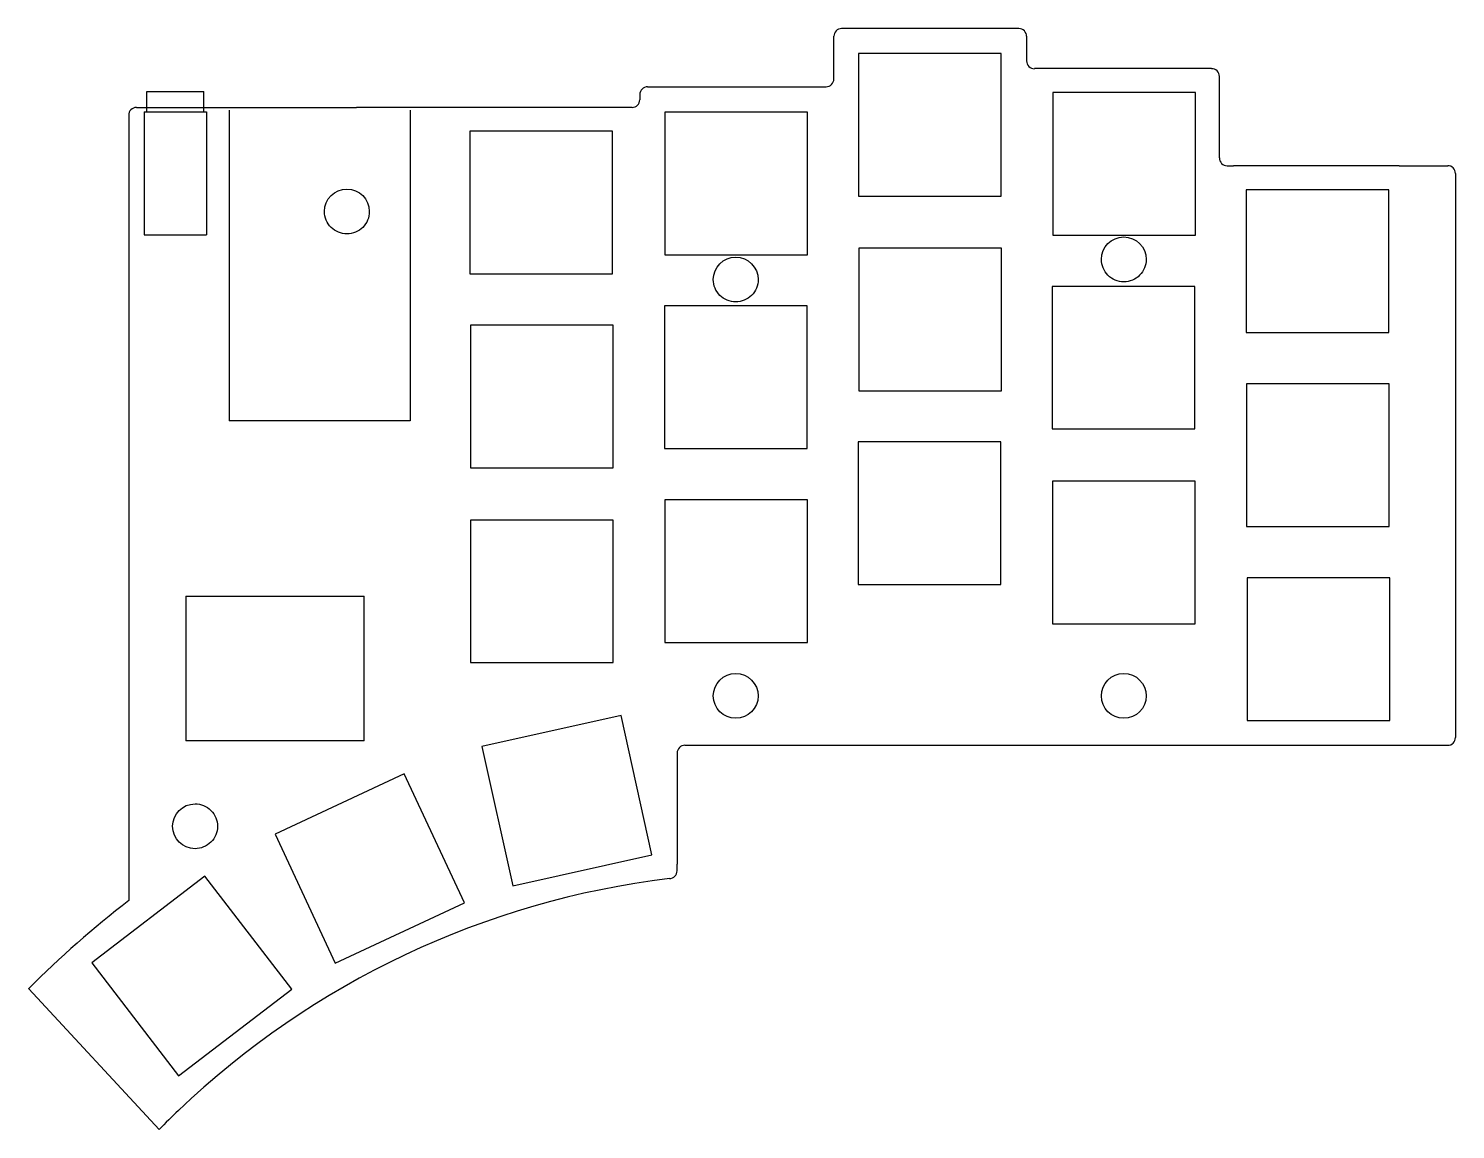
# Model space of a CAD drawing. Extents: x 0 to 140, y -107 to 1.
import ezdxf

# ---------------------------------------------------------------- set-up
doc = ezdxf.new("R2010")
doc.units = 0
doc.layers.get('0').update_dxf_attribs({"linetype": 'CONTINUOUS'})

msp = doc.modelspace()

# ---------------------------------------------------------------- linework, layer by layer
at = {"color": 7}
for p, q in [((79.07782, -3.938077), (79.07782, 0.252923)), ((97.23882, 1.014923), (79.83982, 1.014923)), ((98.00082, 0.252923), (98.00082, -2.160077)), ((95.51162, -1.433637), (81.51114, -1.433637)), ((81.51114, -1.433637), (81.51114, -15.434117)), ((95.51162, -15.434117), (95.51162, -1.433637)), ((116.16182, -2.922077), (98.76282, -2.922077)), ((116.92382, -11.685077), (116.92382, -3.684077)), ((11.63574, -5.149657), (17.23644, -5.149657)), ((11.63574, -7.151177), (11.63574, -5.149657)), ((17.23644, -7.151177), (17.23644, -5.149657)), ((60.02782, -5.462077), (60.02782, -5.970077)), ((60.78982, -4.700077), (78.31582, -4.700077)), ((114.57178, -5.279197), (100.5713, -5.279197)), ((100.5713, -5.279197), (100.5713, -19.279677)), ((114.57178, -19.279677), (114.57178, -5.279197)), ((10.61466, -6.732077), (19.61642, -6.732077)), ((19.61642, -6.732077), (32.21482, -6.732077)), ((19.71802, -6.998777), (19.71802, -37.478777)), ((59.26582, -6.732077), (32.21482, -6.732077)), ((37.49802, -6.998777), (37.49802, -37.478777)), ((9.85266, -7.494077), (9.85266, -78.398177)), ((11.38682, -7.151177), (17.48536, -7.151177)), ((11.38682, -7.151177), (11.38682, -19.249197)), ((17.48536, -7.151177), (17.48536, -19.249197)), ((76.4921, -7.209597), (62.49162, -7.209597)), ((62.49162, -7.209597), (62.49162, -21.207537)), ((76.4921, -21.207537), (76.4921, -7.209597)), ((57.35828, -9.068877), (43.36034, -9.068877)), ((43.36034, -9.068877), (43.36034, -23.069357)), ((57.35828, -23.069357), (57.35828, -9.068877)), ((117.68582, -12.447077), (118.32082, -12.447077)), ((134.57682, -12.447077), (118.32082, -12.447077)), ((134.57682, -12.447077), (135.33882, -12.447077)), ((135.33882, -12.447077), (139.33932, -12.447077)), ((140.10132, -13.209077), (140.10132, -68.581077)), ((133.55828, -14.832137), (119.5578, -14.832137)), ((119.5578, -14.832137), (119.5578, -28.832617)), ((133.55828, -28.832617), (133.55828, -14.832137)), ((81.51114, -15.434117), (95.51162, -15.434117)), ((33.477307, -16.94501), (33.477307, -16.94501)), ((11.38682, -19.249197), (17.48536, -19.249197)), ((100.5713, -19.279677), (114.57178, -19.279677)), ((95.5294, -20.559837), (81.52892, -20.559837)), ((81.52892, -20.559837), (81.52892, -34.560317)), ((95.5294, -34.560317), (95.5294, -20.559837)), ((62.49162, -21.207537), (76.4921, -21.207537)), ((109.744612, -21.64401), (109.744612, -21.64401)), ((43.36034, -23.069357), (57.35828, -23.069357)), ((71.647157, -23.62521), (71.647157, -23.62521)), ((114.52352, -24.291097), (100.52304, -24.291097)), ((100.52304, -24.291097), (100.52304, -38.289037)), ((114.52352, -38.289037), (114.52352, -24.291097)), ((76.44638, -26.218957), (62.4459, -26.218957)), ((62.4459, -26.218957), (62.4459, -40.219437)), ((76.44638, -40.219437), (76.44638, -26.218957)), ((57.404, -28.103637), (43.40352, -28.103637)), ((43.40352, -28.103637), (43.40352, -42.104117)), ((57.404, -42.104117), (57.404, -28.103637)), ((119.5578, -28.832617), (133.55828, -28.832617)), ((81.52892, -34.560317), (95.5294, -34.560317)), ((133.60146, -33.866897), (119.60098, -33.866897)), ((119.60098, -33.866897), (119.60098, -47.867377)), ((133.60146, -47.867377), (133.60146, -33.866897)), ((37.49802, -37.478777), (19.71802, -37.478777)), ((100.52304, -38.289037), (114.52352, -38.289037)), ((62.4459, -40.219437), (76.44638, -40.219437)), ((95.48368, -39.569197), (81.4832, -39.569197)), ((81.4832, -39.569197), (81.4832, -53.569677)), ((95.48368, -53.569677), (95.48368, -39.569197)), ((43.40352, -42.104117), (57.404, -42.104117)), ((114.54384, -43.414757), (100.54336, -43.414757)), ((100.54336, -43.414757), (100.54336, -57.415237)), ((114.54384, -57.415237), (114.54384, -43.414757)), ((76.48956, -45.253717), (62.48908, -45.253717)), ((62.48908, -45.253717), (62.48908, -59.254197)), ((76.48956, -59.254197), (76.48956, -45.253717)), ((57.42178, -47.229837), (43.4213, -47.229837)), ((43.4213, -47.229837), (43.4213, -61.230317)), ((57.42178, -61.230317), (57.42178, -47.229837)), ((119.60098, -47.867377), (133.60146, -47.867377)), ((133.64464, -52.901657), (119.64416, -52.901657)), ((119.64416, -52.901657), (119.64416, -66.902137)), ((133.64464, -66.902137), (133.64464, -52.901657)), ((81.4832, -53.569677), (95.48368, -53.569677)), ((15.47622, -54.710137), (15.47622, -68.911277)), ((15.47622, -54.710137), (32.97682, -54.710137)), ((32.97682, -68.911277), (32.97682, -54.710137)), ((100.54336, -57.415237), (114.54384, -57.415237)), ((62.48908, -59.254197), (76.48956, -59.254197)), ((43.4213, -61.230317), (57.42178, -61.230317)), ((71.647157, -64.493711), (71.647157, -64.493712)), ((109.744612, -64.493711), (109.744612, -64.493712)), ((58.1914, -66.434777), (44.52366, -69.464997)), ((61.22162, -80.102517), (58.1914, -66.434777)), ((119.64416, -66.902137), (133.64464, -66.902137)), ((32.97682, -68.911277), (15.47622, -68.911277)), ((44.52366, -69.464997), (47.55388, -83.132737)), ((64.45758, -69.343077), (74.50582, -69.343077)), ((74.50582, -69.343077), (110.57382, -69.343077)), ((110.57382, -69.343077), (135.33882, -69.343077)), ((135.33882, -69.343077), (139.33932, -69.343077)), ((63.69558, -70.105077), (63.69558, -81.027077)), ((36.90874, -72.137077), (24.22144, -78.052737)), ((42.8244, -84.824377), (36.90874, -72.137077)), ((9.85266, -78.398177), (9.85266, -84.583077)), ((18.567557, -77.295311), (18.567557, -77.295311)), ((24.22144, -78.052737), (30.1371, -90.742577)), ((47.55388, -83.132737), (61.22162, -80.102517)), ((63.69558, -81.662077), (63.69558, -81.027077)), ((17.33042, -82.177697), (6.22554, -90.699397)), ((25.85466, -93.285117), (17.33042, -82.177697)), ((30.1371, -90.742577), (42.8244, -84.824377)), ((6.22554, -90.699397), (14.74724, -101.806817)), ((0.02286, -93.234317), (0.04064, -93.252097)), ((0.04064, -93.252097), (12.84478, -107.054457)), ((14.74724, -101.806817), (25.85466, -93.285117))]:
    msp.add_line(p, q, dxfattribs=at)
for points in [[(79.303291, 0.789597), (79.160388, 0.646695), (79.080106, 0.452877), (79.080106, 0.250782)], [(79.842106, 1.012782), (79.640011, 1.012782), (79.446193, 0.9325), (79.303291, 0.789597)], [(97.779921, 0.789597), (97.637019, 0.9325), (97.443201, 1.012782), (97.241106, 1.012782)], [(98.003106, 0.250782), (98.003106, 0.452877), (97.922824, 0.646695), (97.779921, 0.789597)], [(98.003106, -2.162211), (98.003106, -2.364306), (98.083388, -2.558123), (98.226291, -2.701026)], [(98.226291, -2.701026), (98.369193, -2.843929), (98.563011, -2.924211), (98.765106, -2.924211)], [(78.856921, -4.479026), (78.999824, -4.336123), (79.080106, -4.142306), (79.080106, -3.940211)], [(116.702921, -3.147395), (116.560019, -3.004492), (116.366201, -2.924211), (116.164106, -2.924211)], [(116.926106, -3.686211), (116.926106, -3.484116), (116.845824, -3.290298), (116.702921, -3.147395)], [(60.253291, -4.925395), (60.110388, -5.068298), (60.030106, -5.262116), (60.030106, -5.464211)], [(60.792106, -4.702211), (60.590011, -4.702211), (60.396193, -4.782492), (60.253291, -4.925395)], [(78.318106, -4.702211), (78.520201, -4.702211), (78.714019, -4.621929), (78.856921, -4.479026)], [(10.078334, -6.957395), (9.935431, -7.100298), (9.855149, -7.294116), (9.855149, -7.496211)], [(10.617149, -6.734211), (10.415054, -6.734211), (10.221237, -6.814492), (10.078334, -6.957395)], [(59.268106, -6.734211), (59.470201, -6.734211), (59.664019, -6.653929), (59.806921, -6.511026)], [(59.806921, -6.511026), (59.949824, -6.368123), (60.030106, -6.174306), (60.030106, -5.972211)], [(116.926106, -11.687211), (116.926106, -11.889306), (117.006388, -12.083123), (117.149291, -12.226026)], [(117.149291, -12.226026), (117.292193, -12.368929), (117.486011, -12.449211), (117.688106, -12.449211)], [(139.879913, -12.672395), (139.737011, -12.529492), (139.543193, -12.449211), (139.341098, -12.449211)], [(140.103098, -13.211211), (140.103098, -13.009116), (140.022816, -12.815298), (139.879913, -12.672395)], [(29.077305, -16.94501), (29.077305, -15.729983), (30.062279, -14.745009), (31.277306, -14.745009)], [(31.277306, -14.745009), (32.492333, -14.745009), (33.477307, -15.729983), (33.477307, -16.94501)], [(29.721671, -18.500646), (29.30909, -18.088065), (29.077305, -17.528487), (29.077305, -16.94501)], [(33.477307, -16.94501), (33.477307, -17.528487), (33.245522, -18.088065), (32.832941, -18.500646)], [(31.277306, -19.145011), (30.69383, -19.145011), (30.134251, -18.913226), (29.721671, -18.500646)], [(32.832941, -18.500646), (32.420361, -18.913226), (31.860782, -19.145011), (31.277306, -19.145011)], [(105.34461, -21.64401), (105.34461, -20.428983), (106.329584, -19.444009), (107.544611, -19.444009)], [(107.544611, -19.444009), (108.759638, -19.444009), (109.744612, -20.428983), (109.744612, -21.64401)], [(67.247155, -23.62521), (67.247155, -22.410183), (68.232129, -21.425209), (69.447156, -21.425209)], [(69.447156, -21.425209), (70.662183, -21.425209), (71.647157, -22.410183), (71.647157, -23.62521)], [(105.988975, -23.199646), (105.576395, -22.787065), (105.34461, -22.227487), (105.34461, -21.64401)], [(109.744612, -21.64401), (109.744612, -22.227487), (109.512827, -22.787065), (109.100246, -23.199646)], [(67.89152, -25.180846), (67.47894, -24.768265), (67.247155, -24.208687), (67.247155, -23.62521)], [(71.647157, -23.62521), (71.647157, -24.208687), (71.415372, -24.768265), (71.002792, -25.180846)], [(107.544611, -23.844011), (106.961134, -23.844011), (106.401556, -23.612226), (105.988975, -23.199646)], [(109.100246, -23.199646), (108.687666, -23.612226), (108.128087, -23.844011), (107.544611, -23.844011)], [(69.447156, -25.825211), (68.863679, -25.825211), (68.304101, -25.593426), (67.89152, -25.180846)], [(71.002792, -25.180846), (70.590211, -25.593426), (70.030633, -25.825211), (69.447156, -25.825211)], [(67.247155, -64.493711), (67.247155, -63.278685), (68.232129, -62.293711), (69.447156, -62.293711)], [(69.447156, -62.293711), (70.662183, -62.293711), (71.647157, -63.278685), (71.647157, -64.493711)], [(105.34461, -64.493712), (105.34461, -63.278685), (106.329584, -62.293711), (107.544611, -62.293711)], [(107.544611, -62.293711), (108.759638, -62.293711), (109.744612, -63.278685), (109.744612, -64.493711)], [(69.447156, -66.693712), (68.232129, -66.693712), (67.247155, -65.708738), (67.247155, -64.493711)], [(71.647157, -64.493712), (71.647157, -65.708738), (70.662183, -66.693712), (69.447156, -66.693712)], [(107.544611, -66.693712), (106.329584, -66.693712), (105.34461, -65.708738), (105.34461, -64.493712)], [(109.744612, -64.493712), (109.744612, -65.708738), (108.759638, -66.693712), (107.544611, -66.693712)], [(139.879913, -69.121924), (140.022816, -68.979022), (140.103098, -68.785204), (140.103098, -68.583109)], [(63.919273, -69.568294), (63.77637, -69.711196), (63.696088, -69.905014), (63.696088, -70.107109)], [(64.458088, -69.345109), (64.255993, -69.345109), (64.062175, -69.425391), (63.919273, -69.568294)], [(139.341098, -69.345109), (139.543193, -69.345109), (139.737011, -69.264827), (139.879913, -69.121924)], [(14.167556, -77.295312), (14.167556, -76.080285), (15.15253, -75.095311), (16.367557, -75.095311)], [(16.367557, -75.095311), (16.951033, -75.095311), (17.510612, -75.327096), (17.923192, -75.739676)], [(17.923192, -75.739676), (18.335772, -76.152256), (18.567557, -76.711835), (18.567557, -77.295311)], [(16.367557, -79.495312), (15.15253, -79.495312), (14.167556, -78.510338), (14.167556, -77.295312)], [(18.567557, -77.295311), (18.567557, -77.878788), (18.335772, -78.438367), (17.923192, -78.850947)], [(17.923192, -78.850947), (17.510612, -79.263527), (16.951033, -79.495312), (16.367557, -79.495312)], [(62.934088, -82.426109), (44.830664, -84.620836), (27.921766, -92.609039), (14.729435, -105.199241)], [(62.934088, -82.426109), (63.136183, -82.426109), (63.330001, -82.345827), (63.472903, -82.202924)], [(63.472903, -82.202924), (63.615806, -82.060022), (63.696088, -81.866204), (63.696088, -81.664109)], [(9.855149, -84.585109), (6.39893, -87.258255), (3.115631, -90.147795), (0.025001, -93.236349)], [(14.729435, -105.199241), (14.091596, -105.808124), (13.463318, -106.426944), (12.844831, -107.055473)]]:
    msp.add_open_spline(points, degree=3, dxfattribs=at)

doc.saveas('drawing.dxf')
